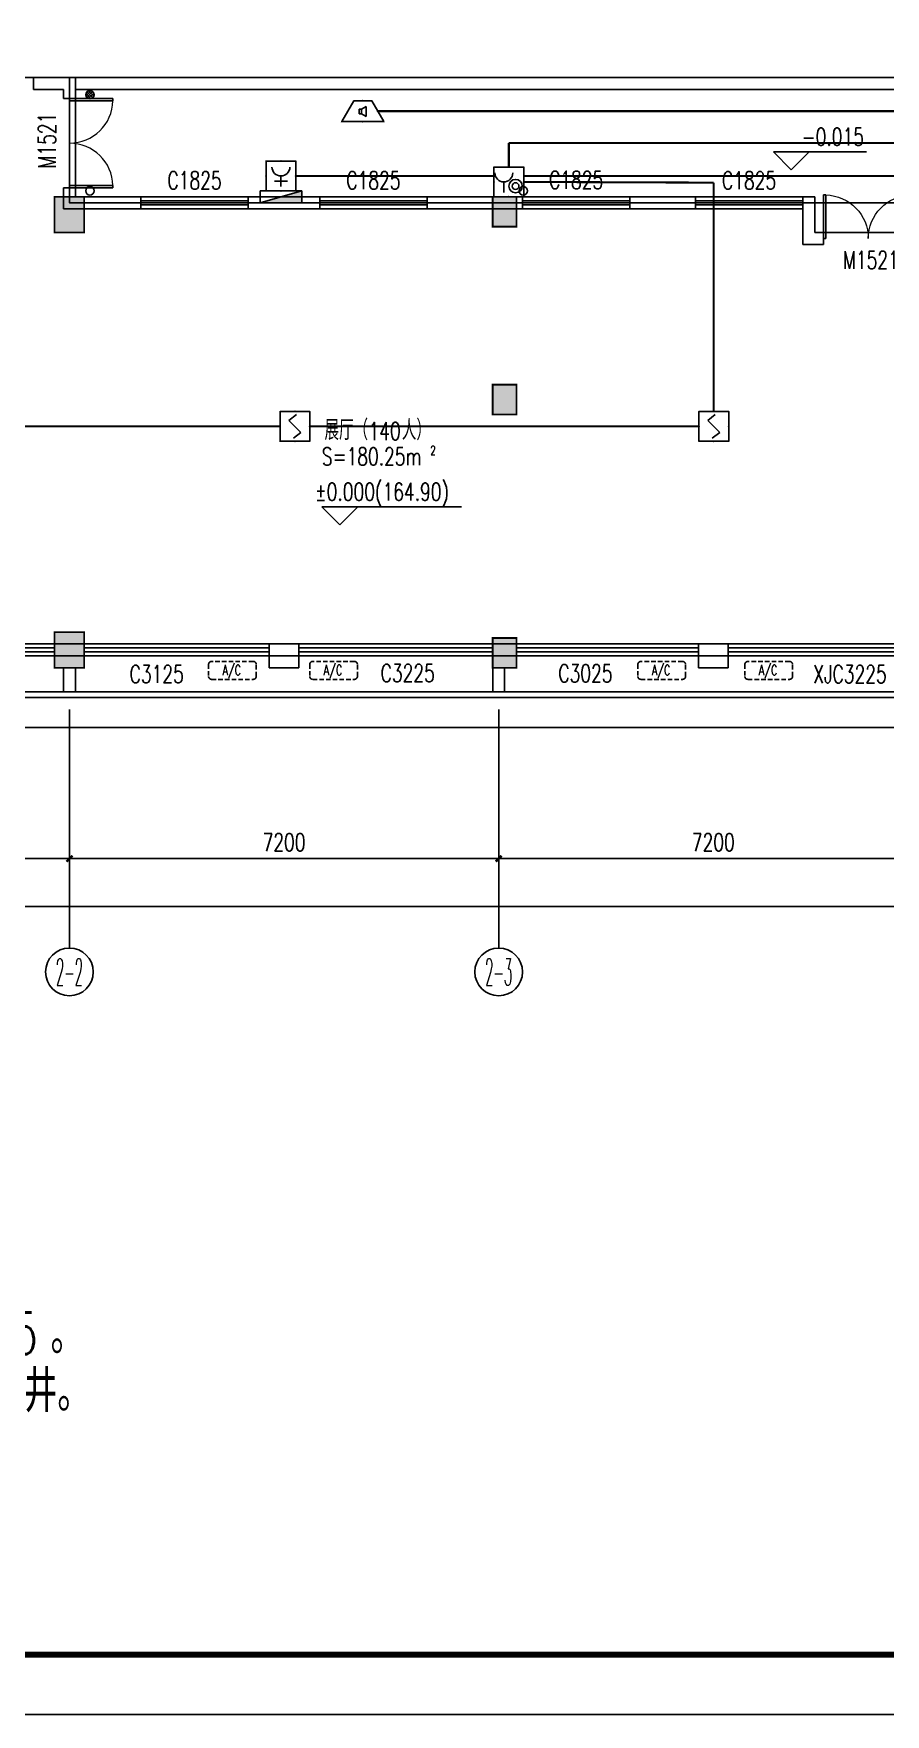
# Model space of a CAD drawing. Extents: x -9422388 to 15610651, y -1992469 to 953794.
# Drawn here: x -2970796 to -2956510, y -458212 to -430022 of the extents above; entities that cross this region are included whole.
import ezdxf
from ezdxf.enums import TextEntityAlignment as Align

# ---------------------------------------------------------------- set-up
doc = ezdxf.new("R2010")
doc.units = 0
doc.header["$LTSCALE"] = 1000
doc.linetypes.add('( Hidden )', pattern=[0.375, 0.25, -0.125])
doc.linetypes.add('DOTE', pattern=[2.42, 2, -0.2, 0.02, -0.2])
for name, color, linetype in [('A-FLOR-HVAC', 4, 'Continuous'), ('AXIS_TEXT', 7, 'Continuous'), ('C-KZ', 2, 'Continuous'), ('C-Z-HATCH', 253, 'Continuous'), ('EQUIP-消防', 3, 'Continuous'), ('EQUIP_消火栓', 7, 'Continuous'), ('PUB_TITLE', 4, 'Continuous'), ('TEL_TEXT', 7, 'Continuous'), ('WINDOW_TEXT', 7, 'Continuous'), ('WIRE-消防', 5, 'DOTE'), ('WIRE-消防广播', 4, 'TG_BC'), ('WIRE-消防电话', 4, 'TG_F')]:
    doc.layers.add(name, color=color, linetype=linetype)
doc.styles.add('_TCH_AXIS', font='COMPLEX', dxfattribs={"bigfont": 'GBCBIG'})
doc.styles.add('_TCH_DIM', font='SIMPLEX', dxfattribs={"bigfont": 'GBCBIG'})
doc.styles.add('_TCH_DIM_T3', font='SIMPLEX', dxfattribs={"width": 0.705882, "bigfont": 'GBCBIG'})
doc.styles.add('_TCH_WINDOW', font='SIMPLEX', dxfattribs={"height": 3.5, "bigfont": 'GBCBIG'})
doc.styles.add('_TEL_DIM', font='SIMPLEX', dxfattribs={"width": 0.8, "height": 3.5, "bigfont": 'HZTXT'})
doc.styles.add('COMPLEX', font='COMPLEX')
doc.styles.get("Standard").update_dxf_attribs({"font": 'gbenor.shx', "bigfont": 'gbcbig.shx'})
doc.styles.add('TG_LINETYPE', font='SIMPLEX', dxfattribs={"width": 0.8, "height": 3.5, "bigfont": 'HZTXT'})
doc.linetypes.add('TG_BC', pattern='A,2,-0.85,["BC",TG_LINETYPE,S=0.1,R=0,X=-0.65,Y=-0.15],0', length=2.85)
doc.linetypes.add('TG_F', pattern='A,2,-0.4,["F",TG_LINETYPE,S=0.1,R=0,X=-0.28,Y=-0.15],0', length=2.4)
doc.dimstyles.new('_TCH_ARCH&&100', dxfattribs={"dimtxt": 297.5, "dimasz": 100, "dimexe": 250, "dimexo": 300, "dimgap": 126.25, "dimtad": 1, "dimdec": 0, "dimzin": 0, "dimdsep": 46, "dimtxsty": '_TCH_DIM_T3', "dimblk": 'ARCHTICK', "dimcen": 0.09, "dimclrt": 7, "dimazin": 2, "dimtfac": 1, "dimtdec": 0, "dimtix": 1, "dimtmove": 2, "dimatfit": 3, "dimfxl": 0, "dimtolj": 1, "dimtzin": 0, "dimarcsym": 0})

# ---------------------------------------------------------------- blocks, each defined once
blk = doc.blocks.new('KTWJ1')
at = {"layer": 'A-FLOR-HVAC', "color": 0, "linetype": '( Hidden )', "ltscale": 0.3}
blk.add_lwpolyline([(152982, -14209, 0.414214), (153032, -14259), (153732, -14259, 0.414214), (153782, -14209), (153782, -14009, 0.414214), (153732, -13959), (153032, -13959, 0.414214), (152982, -14009)], format="xyb", close=True, dxfattribs=at)
at = {"layer": 'A-FLOR-HVAC', "color": 0, "style": '_TCH_WINDOW', "width": 0.705882}
blk.add_text('A/C', height=170, dxfattribs=at).set_placement((153214, -14188))
blk = doc.blocks.new('宿舍楼柱网2')
at = {"layer": 'C-Z-HATCH'}
h = blk.add_hatch(color=0, dxfattribs=at)
h.dxf.hatch_style = 1
h.paths.add_polyline_path([(104550, 330556), (105050, 330556), (105050, 329956), (104550, 329956)])
h = blk.add_hatch(color=0, dxfattribs=at)
h.dxf.hatch_style = 1
h.paths.add_polyline_path([(111900, 330556), (112300, 330556), (112300, 330056), (111900, 330056)])
h = blk.add_hatch(color=0, dxfattribs=at)
h.dxf.hatch_style = 1
h.paths.add_polyline_path([(111900, 327406), (112300, 327406), (112300, 326906), (111900, 326906)])
h = blk.add_hatch(color=0, dxfattribs=at)
h.dxf.hatch_style = 1
h.paths.add_polyline_path([(104550, 323256), (105050, 323256), (105050, 322656), (104550, 322656)])
h = blk.add_hatch(color=0, dxfattribs=at)
h.dxf.hatch_style = 1
h.paths.add_polyline_path([(111900, 323156), (112300, 323156), (112300, 322656), (111900, 322656)])
at = {"layer": 'C-KZ', "color": 0, "const_width": 30}
for points in [[(104550, 330556), (105050, 330556), (105050, 329956), (104550, 329956)], [(111900, 330556), (112300, 330556), (112300, 330056), (111900, 330056)], [(111900, 327406), (112300, 327406), (112300, 326906), (111900, 326906)], [(104550, 323256), (105050, 323256), (105050, 322656), (104550, 322656)], [(111900, 323156), (112300, 323156), (112300, 322656), (111900, 322656)]]:
    blk.add_lwpolyline(points, close=True, dxfattribs=at)
blk = doc.blocks.new('_ArchTick')
at = {"color": 0, "linetype": 'ByBlock', "const_width": 0.4}
blk.add_lwpolyline([(-0.5, -0.5), (0.5, 0.5)], dxfattribs=at)
blk = doc.blocks.new('*D2781')
at = {"color": 0, "lineweight": -2, "transparency": 16777216}
for p, q in [((1362230, -199693), (1362230, -202943)), ((1436250, -199693), (1436250, -202943)), ((1362230, -202693), (1436250, -202693))]:
    blk.add_line(p, q, dxfattribs=at)
at = {"layer": 'Defpoints', "color": 0, "transparency": 16777216}
for p in [(1362230, -199393), (1436250, -199393), (1436250, -202693)]:
    blk.add_point(p, dxfattribs=at)
at = {"color": 0, "lineweight": -2, "transparency": 16777216, "xscale": 100, "yscale": 100, "zscale": 100, "rotation": 180}
blk.add_blockref('_ArchTick', (1362230, -202693), dxfattribs=at)
at = {"color": 0, "lineweight": -2, "transparency": 16777216, "xscale": 100, "yscale": 100, "zscale": 100}
blk.add_blockref('_ArchTick', (1436250, -202693), dxfattribs=at)
at = {"color": 7, "transparency": 16777216, "insert": (1399240, -202418), "char_height": 297.5, "attachment_point": 5, "style": '_TCH_DIM_T3'}
blk.add_mtext('\\A1;74020', dxfattribs=at)
blk = doc.blocks.new('*D2783')
at = {"color": 0, "lineweight": -2, "transparency": 16777216}
for p, q in [((1369430, -199693), (1369430, -202143)), ((1376630, -199693), (1376630, -202143)), ((1369430, -201893), (1376630, -201893))]:
    blk.add_line(p, q, dxfattribs=at)
at = {"layer": 'Defpoints', "color": 0, "transparency": 16777216}
for p in [(1369430, -199393), (1376630, -199393), (1376630, -201893)]:
    blk.add_point(p, dxfattribs=at)
at = {"color": 0, "lineweight": -2, "transparency": 16777216, "xscale": 100, "yscale": 100, "zscale": 100, "rotation": 180}
blk.add_blockref('_ArchTick', (1369430, -201893), dxfattribs=at)
at = {"color": 0, "lineweight": -2, "transparency": 16777216, "xscale": 100, "yscale": 100, "zscale": 100}
blk.add_blockref('_ArchTick', (1376630, -201893), dxfattribs=at)
at = {"color": 7, "transparency": 16777216, "insert": (1373030, -201618), "char_height": 297.5, "attachment_point": 5, "style": '_TCH_DIM_T3'}
blk.add_mtext('\\A1;7200', dxfattribs=at)
blk = doc.blocks.new('*D2784')
at = {"color": 0, "lineweight": -2, "transparency": 16777216}
for p, q in [((1376630, -199693), (1376630, -202143)), ((1383830, -199693), (1383830, -202143)), ((1376630, -201893), (1383830, -201893))]:
    blk.add_line(p, q, dxfattribs=at)
at = {"layer": 'Defpoints', "color": 0, "transparency": 16777216}
for p in [(1376630, -199393), (1383830, -199393), (1383830, -201893)]:
    blk.add_point(p, dxfattribs=at)
at = {"color": 0, "lineweight": -2, "transparency": 16777216, "xscale": 100, "yscale": 100, "zscale": 100, "rotation": 180}
blk.add_blockref('_ArchTick', (1376630, -201893), dxfattribs=at)
at = {"color": 0, "lineweight": -2, "transparency": 16777216, "xscale": 100, "yscale": 100, "zscale": 100}
blk.add_blockref('_ArchTick', (1383830, -201893), dxfattribs=at)
at = {"color": 7, "transparency": 16777216, "insert": (1380230, -201618), "char_height": 297.5, "attachment_point": 5, "style": '_TCH_DIM_T3'}
blk.add_mtext('\\A1;7200', dxfattribs=at)
blk = doc.blocks.new('*D2785')
at = {"color": 0, "lineweight": -2, "transparency": 16777216}
for p, q in [((1383830, -199693), (1383830, -202143)), ((1391030, -199693), (1391030, -202143)), ((1383830, -201893), (1391030, -201893))]:
    blk.add_line(p, q, dxfattribs=at)
at = {"layer": 'Defpoints', "color": 0, "transparency": 16777216}
for p in [(1383830, -199393), (1391030, -199393), (1391030, -201893)]:
    blk.add_point(p, dxfattribs=at)
at = {"color": 0, "lineweight": -2, "transparency": 16777216, "xscale": 100, "yscale": 100, "zscale": 100, "rotation": 180}
blk.add_blockref('_ArchTick', (1383830, -201893), dxfattribs=at)
at = {"color": 0, "lineweight": -2, "transparency": 16777216, "xscale": 100, "yscale": 100, "zscale": 100}
blk.add_blockref('_ArchTick', (1391030, -201893), dxfattribs=at)
at = {"color": 7, "transparency": 16777216, "insert": (1387430, -201618), "char_height": 297.5, "attachment_point": 5, "style": '_TCH_DIM_T3'}
blk.add_mtext('\\A1;7200', dxfattribs=at)
blk = doc.blocks.new('$DorLib2D$00000002')
at = {"color": 0}
for p, q in [((-0.5, 0), (-0.5, 0.4875)), ((-0.475, 0.4875), (-0.5, 0.4875)), ((-0.475, 0), (-0.475, 0.4875)), ((0.475, 0), (0.475, 0.4875)), ((0.475, 0.4875), (0.5, 0.4875)), ((0.5, 0), (0.5, 0.4875)), ((-0.5, 0), (-0.475, 0)), ((0.5, 0), (0.475, 0))]:
    blk.add_line(p, q, dxfattribs=at)
at = {"color": 0, "lineweight": 13}
for centre, start, end in [((-0.4875, 0), 0, 88.53072), ((0.4875, 0), 91.46928, 180)]:
    blk.add_arc(centre, 0.4875, start, end, dxfattribs=at)
blk = doc.blocks.new('$TCHSYS$WIN2D')
at = {"color": 0}
for p, q in [((-0.5, 0.5), (0.5, 0.5)), ((-0.5, 0.5), (-0.5, -0.5)), ((0.5, 0.5), (0.5, -0.5)), ((0.5, 0.1667), (-0.5, 0.1667)), ((0.5, -0.1667), (-0.5, -0.1667)), ((-0.5, -0.5), (0.5, -0.5))]:
    blk.add_line(p, q, dxfattribs=at)
blk = doc.blocks.new('_AXISO')
at = {"color": 0}
blk.add_circle((0, 0), 0.5, dxfattribs=at)
at = {"layer": 'AXIS_TEXT', "color": 0, "style": 'COMPLEX', "width": 1.041667}
blk.add_attdef('A', text='', height=0.56, dxfattribs=at).set_placement((-0.25, -0.28), (0.25, -0.28), align=Align.FIT)
blk = doc.blocks.new('$Equip$00002649')
for p, q in [((-0.5, 0.5), (-0.5, -0.5)), ((0.5, 0.5), (-0.5, 0.5)), ((-0.2, 0.2), (0.05, 0.4)), ((0, 0), (-0.2, 0.2)), ((0, 0), (0.2, -0.2)), ((0.5, -0.5), (0.5, 0.5)), ((-0.5, -0.5), (0.5, -0.5)), ((0.2, -0.2), (-0.05, -0.4))]:
    blk.add_line(p, q)
at = {"const_width": 0.04}
blk.add_lwpolyline([(-0.5, 0.5), (0.5, 0.5), (0.5, -0.5), (-0.5, -0.5), (-0.5, 0.5), (0.5, 0.5)], dxfattribs=at)
for p in [(-0.5, 0), (0, 0.5), (0.5, 0), (0, -0.5)]:
    blk.add_point(p)
at = {"color": 7, "flags": 1}
for tag, height, p in [('A', 0.00002, (0, 0)), ('B', 0.4, (0.762, -0.208))]:
    blk.add_attdef(tag, text='', height=height, dxfattribs=at).set_placement(p, align=Align.MIDDLE_CENTER)
blk = doc.blocks.new('$equip$00002656')
for p, q in [((-0.5, 1), (-0.5, 0)), ((0.5, 1), (-0.5, 1)), ((0.5, 0), (0.5, 1)), ((-0.5, 0), (0.5, 0)), ((-0.219, 0.331), (0.222, 0.331)), ((0, 0.5), (0, 0.15))]:
    blk.add_line(p, q)
at = {"const_width": 0.04}
blk.add_lwpolyline([(-0.5, 1), (0.5, 1), (0.5, 0), (-0.5, 0), (-0.5, 1), (0.5, 1)], dxfattribs=at)
blk.add_arc((0, 0.8), 0.3, 180, 0)
for p in [(0, 1), (-0.5, 0.5), (0, 0), (0.5, 0.5)]:
    blk.add_point(p)
at = {"color": 7, "flags": 1}
for tag, height, p in [('A', 0.00002, (0, 0)), ('B', 0.4, (0.762, 0.292))]:
    blk.add_attdef(tag, text='', height=height, dxfattribs=at).set_placement(p, align=Align.MIDDLE_CENTER)
blk = doc.blocks.new('$equip$00002655')
for p, q in [((-0.5, 1), (-0.5, 0)), ((0.5, 1), (-0.5, 1)), ((0.5, 0), (0.5, 1)), ((-0.5, 0), (0.5, 0)), ((-0.169, 0.5), (-0.169, 0.15))]:
    blk.add_line(p, q)
at = {"const_width": 0.04}
blk.add_lwpolyline([(-0.5, 1), (0.5, 1), (0.5, 0), (-0.5, 0), (-0.5, 1), (0.5, 1)], dxfattribs=at)
for radius in [0.226, 0.113]:
    blk.add_circle((0.227, 0.36), radius)
blk.add_arc((-0.169, 0.8), 0.3, 180, 0)
for p in [(0, 1), (-0.5, 0.5), (0, 0), (0.5, 0.5)]:
    blk.add_point(p)
at = {"color": 7, "flags": 1}
for tag, height, p in [('A', 0.00002, (0, 0)), ('B', 0.4, (0.762, 0.292))]:
    blk.add_attdef(tag, text='', height=height, dxfattribs=at).set_placement(p, align=Align.MIDDLE_CENTER)
blk = doc.blocks.new('$equip$00002677')
for p, q in [((-0.3, 0.699), (-0.703, 0)), ((0.3, 0.699), (-0.3, 0.699)), ((0.703, 0), (0.3, 0.699)), ((-0.703, 0), (0.703, 0)), ((-0.117, 0.421), (-0.117, 0.26)), ((-0.117, 0.421), (-0.036, 0.421)), ((-0.036, 0.26), (-0.117, 0.26)), ((-0.036, 0.421), (0.118, 0.503)), ((-0.036, 0.421), (-0.036, 0.26)), ((0.118, 0.173), (-0.036, 0.26)), ((0.118, 0.503), (0.118, 0.173))]:
    blk.add_line(p, q)
at = {"const_width": 0.04}
blk.add_lwpolyline([(-0.3, 0.699), (0.3, 0.699), (0.703, 0), (-0.703, 0), (-0.3, 0.699), (0.3, 0.699)], dxfattribs=at)
blk.add_lwpolyline([(-0.3, 0.699), (0.3, 0.699), (0.703, 0), (-0.703, 0), (-0.3, 0.699), (0.3, 0.699)], dxfattribs=at)
for p in [(0, 0.699), (-0.501, 0.349), (0, 0), (0.502, 0.349)]:
    blk.add_point(p)
at = {"color": 7, "flags": 1}
for tag, height, p in [('A', 0.00002, (0, 0)), ('B', 0.4, (0.961, 0.299))]:
    blk.add_attdef(tag, text='', height=height, dxfattribs=at).set_placement(p, align=Align.MIDDLE_CENTER)
blk = doc.blocks.new('$TwtSys$00000434')
at = {"color": 0}
for p, q in [((-0.5, 0.5), (-0.5, -0.5)), ((-0.5, -0.5), (0.5, 0.5)), ((0.5, 0.5), (-0.5, 0.5)), ((0.5, -0.5), (0.5, 0.5)), ((-0.5, -0.5), (0.5, -0.5))]:
    blk.add_line(p, q, dxfattribs=at)
blk.add_solid([(0.5, -0.5), (0.5, 0.5), (-0.5, -0.5)], dxfattribs=at)
blk = doc.blocks.new('76867')
h = blk.add_hatch()
h.set_pattern_fill('ANSI37', color=8, scale=20)
h.set_pattern_definition([(45, (322665.595, 194924.172), (-22.4506403, 22.4506403), []), (135, (322665.595, 194924.172), (-22.4506403, -22.4506403), [])])
edge = h.paths.add_edge_path()
edge.add_arc((1376973.1, -189080.4), 70, 0, 360)
at = {"color": 8}
for p, q in [((1376729.8, -188792.6), (1376029.8, -188792.6)), ((1376029.8, -188792.6), (1376029.8, -188992.6)), ((1391329.8, -188792.6), (1376729.8, -188792.6)), ((1376729.8, -189142.6), (1376729.8, -188792.6)), ((1376029.8, -188992.6), (1376529.8, -188992.6)), ((1376529.8, -188992.6), (1376529.8, -189142.6)), ((1376529.8, -189142.6), (1376729.8, -189142.6)), ((1376729.8, -188992.6), (1391329.8, -188992.6)), ((1376729.8, -190642.6), (1376729.8, -189142.6)), ((1388737.5, -190338.4), (1388437.5, -190038.4)), ((1388437.5, -190038.4), (1390001.8, -190038.4)), ((1388737.5, -190338.4), (1389037.5, -190038.4)), ((1376729.8, -190642.6), (1376529.8, -190642.6)), ((1376529.8, -190642.6), (1376529.8, -190992.6)), ((1376729.8, -190792.6), (1376729.8, -190642.6)), ((1377829.8, -190792.6), (1376729.8, -190792.6)), ((1377829.8, -190992.6), (1377829.8, -190792.6)), ((1380829.8, -190792.6), (1379629.8, -190792.6)), ((1379629.8, -190792.6), (1379629.8, -190992.6)), ((1380829.8, -190992.6), (1380829.8, -190792.6)), ((1384229.8, -190792.6), (1382629.8, -190792.6)), ((1382629.8, -190792.6), (1382629.8, -190992.6)), ((1384229.8, -190992.6), (1384229.8, -190792.6)), ((1387129.8, -190792.6), (1386029.8, -190792.6)), ((1386029.8, -190792.6), (1386029.8, -190992.6)), ((1387129.8, -190992.6), (1387129.8, -190792.6)), ((1389129.8, -190792.6), (1388929.8, -190792.6)), ((1388929.8, -190792.6), (1388929.8, -190992.6)), ((1389129.8, -191392.6), (1389129.8, -190792.6)), ((1376529.8, -190992.6), (1377829.8, -190992.6)), ((1379629.8, -190992.6), (1380829.8, -190992.6)), ((1382629.8, -190992.6), (1384229.8, -190992.6)), ((1386029.8, -190992.6), (1387129.8, -190992.6)), ((1388929.8, -191592.6), (1388929.8, -190992.6)), ((1389279.8, -191392.6), (1389129.8, -191392.6)), ((1389279.8, -191592.6), (1389279.8, -191392.6)), ((1390779.8, -191392.6), (1389279.8, -191392.6)), ((1388929.8, -191592.6), (1389279.8, -191592.6)), ((1381165.6, -196292.6), (1380865.6, -195992.6)), ((1380865.6, -195992.6), (1383207.1, -195992.6)), ((1381165.6, -196292.6), (1381465.6, -195992.6)), ((1376879.8, -198292.6), (1376379.8, -198292.6)), ((1376379.8, -198292.6), (1376379.8, -198492.6)), ((1376879.8, -198492.6), (1376879.8, -198292.6)), ((1380479.8, -198292.6), (1379979.8, -198292.6)), ((1379979.8, -198292.6), (1379979.8, -198692.6)), ((1380479.8, -198692.6), (1380479.8, -198292.6)), ((1384129.8, -198292.6), (1383729.8, -198292.6)), ((1383729.8, -198292.6), (1383729.8, -198492.6)), ((1384129.8, -198492.6), (1384129.8, -198292.6)), ((1387679.8, -198292.6), (1387179.8, -198292.6)), ((1387179.8, -198292.6), (1387179.8, -198692.6)), ((1387679.8, -198692.6), (1387679.8, -198292.6)), ((1376379.8, -198492.6), (1376879.8, -198492.6)), ((1379979.8, -198692.6), (1380479.8, -198692.6)), ((1383729.8, -198492.6), (1384129.8, -198492.6)), ((1387179.8, -198692.6), (1387679.8, -198692.6)), ((1376629.8, -199392.6), (1376629.8, -203392.6)), ((1383829.8, -199392.6), (1383829.8, -203392.6))]:
    blk.add_line(p, q, dxfattribs=at)
for points in [[(1362129.8, -198492.6), (1362129.8, -199692.6), (1437016.2, -199692.6), (1442376.7, -190006.3), (1428055.4, -167156.9), (1427208.2, -167688.1, -0.4142136), (1427897.4, -167846.3), (1441326.9, -189272.8, -0.2728148), (1441368.4, -190795.7), (1437149.6, -198418.9, -0.2728148), (1435837.2, -199192.6), (1362829.8, -199192.6, -0.4142136), (1362129.8, -198492.6)], [(1412729.8, -199092.6), (1362829.8, -199092.6, -0.4142136), (1362229.8, -198492.6), (1362229.8, -198492.6)]]:
    blk.add_lwpolyline(points, format="xyb", dxfattribs=at)
for points in [[(1369329.8, -198492.6), (1436308.8, -198492.6), (1440984.3, -190044.2), (1427038.8, -167794.6), (1420599.1, -171830.5), (1430951.3, -188347.3), (1429542.7, -190892.6), (1376629.8, -190892.6), (1376629.8, -188792.6), (1369329.8, -188792.6)], [(1376529.8, -199092.6), (1376729.8, -199092.6), (1376729.8, -198692.6), (1376529.8, -198692.6)], [(1383729.8, -199092.6), (1383929.8, -199092.6), (1383929.8, -198692.6), (1383729.8, -198692.6)]]:
    blk.add_lwpolyline(points, close=True, dxfattribs=at)
blk.add_lwpolyline([(1376629.8, -188792.6), (1426222.2, -188792.5, 0.5895079), (1427408.5, -186649), (1418819.7, -172945.8), (1420599.1, -171830.5), (1430951.3, -188347.3), (1429542.7, -190892.6), (1376629.8, -190892.6)], format="xyb", close=True, dxfattribs=at)
for centre in [(1376973.1, -189080.4), (1376973.1, -190692), (1384242.1, -190692)]:
    blk.add_circle(centre, 70, dxfattribs=at)
ref = blk.add_blockref('$DorLib2D$00000002', (1376629.8, -189892.6), dxfattribs=dict(at, xscale=-1500, yscale=-1500, zscale=200, rotation=89.99999999999332))
ref.add_attrib('A', 'M1521', (1376403.6, -190317.6), dxfattribs={"layer": 'WINDOW_TEXT', "color": 8, "height": 297.5, "rotation": 90, "style": '_TCH_WINDOW', "width": 0.705882})
ref = blk.add_blockref('$TCHSYS$WIN2D', (1378729.8, -190892.6), dxfattribs=dict(at, xscale=1800, yscale=-200, zscale=200, rotation=180))
ref.add_attrib('A', 'C1825', (1378274.8, -190664.7), dxfattribs={"layer": 'WINDOW_TEXT', "color": 8, "height": 297.5, "style": '_TCH_WINDOW', "width": 0.705882})
ref = blk.add_blockref('$TCHSYS$WIN2D', (1381729.8, -190892.6), dxfattribs=dict(at, xscale=1800, yscale=-200, zscale=200, rotation=180))
ref.add_attrib('A', 'C1825', (1381274.8, -190664.7), dxfattribs={"layer": 'WINDOW_TEXT', "color": 8, "height": 297.5, "style": '_TCH_WINDOW', "width": 0.705882})
ref = blk.add_blockref('$TCHSYS$WIN2D', (1385129.8, -190892.6), dxfattribs=dict(at, xscale=1800, yscale=-200, zscale=200, rotation=180))
ref.add_attrib('A', 'C1825', (1384674.8, -190659), dxfattribs={"layer": 'WINDOW_TEXT', "color": 8, "height": 297.5, "style": '_TCH_WINDOW', "width": 0.705882})
ref = blk.add_blockref('$TCHSYS$WIN2D', (1388029.8, -190892.6), dxfattribs=dict(at, xscale=1800, yscale=-200, zscale=200, rotation=180))
ref.add_attrib('A', 'C1825', (1387574.8, -190666.8), dxfattribs={"layer": 'WINDOW_TEXT', "color": 8, "height": 297.5, "style": '_TCH_WINDOW', "width": 0.705882})
for name, p in [('宿舍楼柱网2', (1271829.4, -521348.5)), ('KTWJ1', (1225982.3, -184626.5)), ('KTWJ1', (1227678.6, -184626.5)), ('KTWJ1', (1233182.3, -184626.5)), ('KTWJ1', (1234976.8, -184626.5))]:
    blk.add_blockref(name, p, dxfattribs=at)
ref = blk.add_blockref('$DorLib2D$00000002', (1390029.8, -191492.6), dxfattribs=dict(at, xscale=1500, yscale=-1500, zscale=200, rotation=180))
ref.add_attrib('A', 'M1521', (1389604.8, -192001.2), dxfattribs={"layer": 'WINDOW_TEXT', "color": 8, "height": 297.5, "style": '_TCH_WINDOW', "width": 0.705882})
ref = blk.add_blockref('$TCHSYS$WIN2D', (1374829.8, -198392.6), dxfattribs=dict(at, xscale=-3100, yscale=200, zscale=200, rotation=359.9999999999977))
ref.add_attrib('A', 'C3125', (1374871.5, -198928.1), dxfattribs={"layer": 'WINDOW_TEXT', "color": 8, "height": 297.5, "style": '_TCH_WINDOW', "width": 0.705882})
ref = blk.add_blockref('$TCHSYS$WIN2D', (1378429.8, -198392.6), dxfattribs=dict(at, xscale=-3100, yscale=200, zscale=200, rotation=359.9999999999977))
ref.add_attrib('A', 'C3125', (1377640.1, -198945.5), dxfattribs={"layer": 'WINDOW_TEXT', "color": 8, "height": 297.5, "style": '_TCH_WINDOW', "width": 0.705882})
ref = blk.add_blockref('$TCHSYS$WIN2D', (1382104.8, -198392.6), dxfattribs=dict(at, xscale=3250, yscale=-200, zscale=200, rotation=359.9999999999977))
ref.add_attrib('A', 'C3225', (1381849.9, -198929.4), dxfattribs={"layer": 'WINDOW_TEXT', "color": 8, "height": 297.5, "style": '_TCH_WINDOW', "width": 0.705882})
ref = blk.add_blockref('$TCHSYS$WIN2D', (1385654.8, -198392.6), dxfattribs=dict(at, xscale=-3050.051462621195, yscale=-200, zscale=200, rotation=359.9999999999977))
ref.add_attrib('A', 'C3025', (1384830.4, -198933.5), dxfattribs={"layer": 'WINDOW_TEXT', "color": 8, "height": 297.5, "style": '_TCH_WINDOW', "width": 0.705882})
ref = blk.add_blockref('$TCHSYS$WIN2D', (1389304.8, -198392.6), dxfattribs=dict(at, xscale=-3250, yscale=200, zscale=200, rotation=359.9999999999972))
ref.add_attrib('A', 'XJC3225', (1389105.6, -198947.2), dxfattribs={"layer": 'WINDOW_TEXT', "color": 8, "height": 297.5, "style": '_TCH_WINDOW', "width": 0.705882})
ref = blk.add_blockref('_AXISO', (1376629.8, -203792.6), dxfattribs=dict(at, xscale=800, yscale=800, zscale=800))
ref.add_attrib('A', '2-2', dxfattribs={"layer": 'AXIS_TEXT', "color": 8, "height": 452.55, "style": '_TCH_AXIS', "width": 0.35}).set_placement((1376403.5, -204018.8), (1376856.1, -204018.8), align=Align.FIT)
ref = blk.add_blockref('_AXISO', (1383829.8, -203792.6), dxfattribs=dict(at, xscale=800, yscale=800, zscale=800))
ref.add_attrib('A', '2-3', dxfattribs={"layer": 'AXIS_TEXT', "color": 8, "height": 452.55, "style": '_TCH_AXIS', "width": 0.35}).set_placement((1383603.5, -204018.8), (1384056.1, -204018.8), align=Align.FIT)
at = {"color": 8, "style": '_TCH_DIM', "width": 0.705882}
for s, height, p in [('-0.015', 297.5, (1388911.8, -189933.4)), ('140', 297.5, (1381646.8, -194871.5)), ('S=180.25m', 297.5, (1380863.7, -195294.7)), ('2', 148.8, (1382683.7, -195119.7)), ('%%P0.000(164.90)', 297.5, (1380747.1, -195887.6))]:
    blk.add_text(s, height=height, dxfattribs=at).set_placement(p)
at = {"color": 8, "style": '_TCH_DIM'}
for s, p in [('展厅（', (1380909.5, -194871.5)), ('人）', (1382206.8, -194871.5))]:
    blk.add_text(s, height=337.59, dxfattribs=at).set_placement(p)
at = {"color": 8}
for p1, p2, distance, picture, middle in [((1362229.8, -199392.6), (1436249.8, -199392.6), -3300, '*D2781', (1399239.8, -202417.6)), ((1369429.8, -199392.6), (1376629.8, -199392.6), -2500, '*D2783', (1373029.8, -201617.6)), ((1376629.8, -199392.6), (1383829.8, -199392.6), -2500, '*D2784', (1380229.8, -201617.6)), ((1383829.8, -199392.6), (1391029.8, -199392.6), -2500, '*D2785', (1387429.8, -201617.6))]:
    dim = blk.add_aligned_dim(p1=p1, p2=p2, distance=distance, dimstyle='_TCH_ARCH&&100', dxfattribs=at)
    dim.commit()
    dim.dimension.update_dxf_attribs({"geometry": picture, "text_midpoint": middle})

msp = doc.modelspace()

# ---------------------------------------------------------------- linework, layer by layer
at = {"layer": 'PUB_TITLE'}
msp.add_lwpolyline([(-2997074.25692, -458212.1496), (-2891974.25692, -458212.1496), (-2891974.25692, -398812.1496), (-2997074.25692, -398812.1496)], close=True, dxfattribs=at)
at = {"layer": 'PUB_TITLE', "const_width": 100}
msp.add_lwpolyline([(-2994574.25692, -457212.1496), (-2892974.25692, -457212.1496), (-2892974.25692, -399812.1496), (-2994574.25692, -399812.1496)], close=True, dxfattribs=at)
at = {"layer": 'WIRE-消防', "linetype": 'DOTE', "const_width": 35}
for points in [[(-2966398.02845, -432409.34813), (-2963075.77779, -432409.34813)], [(-2962575.77779, -432409.34813), (-2954066.73463, -432409.34813)], [(-2959388.27779, -432521.31041), (-2962575.77779, -432509.34577)], [(-2959388.27779, -436359.34813), (-2959388.27779, -432521.31041)], [(-2973660.5937, -436609.34813), (-2966663.27779, -436609.34813)], [(-2966163.27779, -436609.34813), (-2959638.27779, -436609.34813)]]:
    msp.add_lwpolyline(points, dxfattribs=at)
at = {"layer": 'WIRE-消防广播', "linetype": 'TG_BC', "const_width": 35}
msp.add_lwpolyline([(-2965025.14415, -431323.25941), (-2950151.18532, -431323.25941)], dxfattribs=at)
at = {"layer": 'WIRE-消防电话', "linetype": 'TG_F', "const_width": 35}
for points in [[(-2962825.77779, -432259.34577), (-2962825.77779, -431857.88182)], [(-2962825.77779, -431857.88182), (-2951788.27779, -431857.88182)]]:
    msp.add_lwpolyline(points, dxfattribs=at)

# ---------------------------------------------------------------- block references
msp.add_blockref('76867', (-4346825.59257, -241966.77728))
at = {"layer": 'EQUIP-消防', "xscale": 500, "yscale": 500, "zscale": 500}
for name, p in [('$equip$00002677', (-2965275.8943, -431497.91865)), ('$equip$00002656', (-2966648.02845, -432659.34813)), ('$equip$00002655', (-2962825.77779, -432759.34577)), ('$Equip$00002649', (-2966413.27779, -436609.34813)), ('$Equip$00002649', (-2959388.27779, -436609.34813))]:
    msp.add_blockref(name, p, dxfattribs=at)
at = {"layer": 'EQUIP_消火栓', "xscale": 700, "yscale": 200, "zscale": 700}
msp.add_blockref('$TwtSys$00000434', (-2966648.02845, -432759.34813), dxfattribs=at)

# ---------------------------------------------------------------- texts
at = {"layer": 'TEL_TEXT', "style": '_TEL_DIM'}
for s, width, p in [('P123~125', 0.64, (-2973904.8224, -452172.98557)), ('。', 0.8, (-2970512.8224, -452172.98557)), ('的排水沟，积水直接排入邻近的雨水井。', 0.8, (-2979918.5787, -453137.87102))]:
    msp.add_text(s, height=700, dxfattribs=dict(at, width=width)).set_placement(p)

doc.saveas('drawing.dxf')
